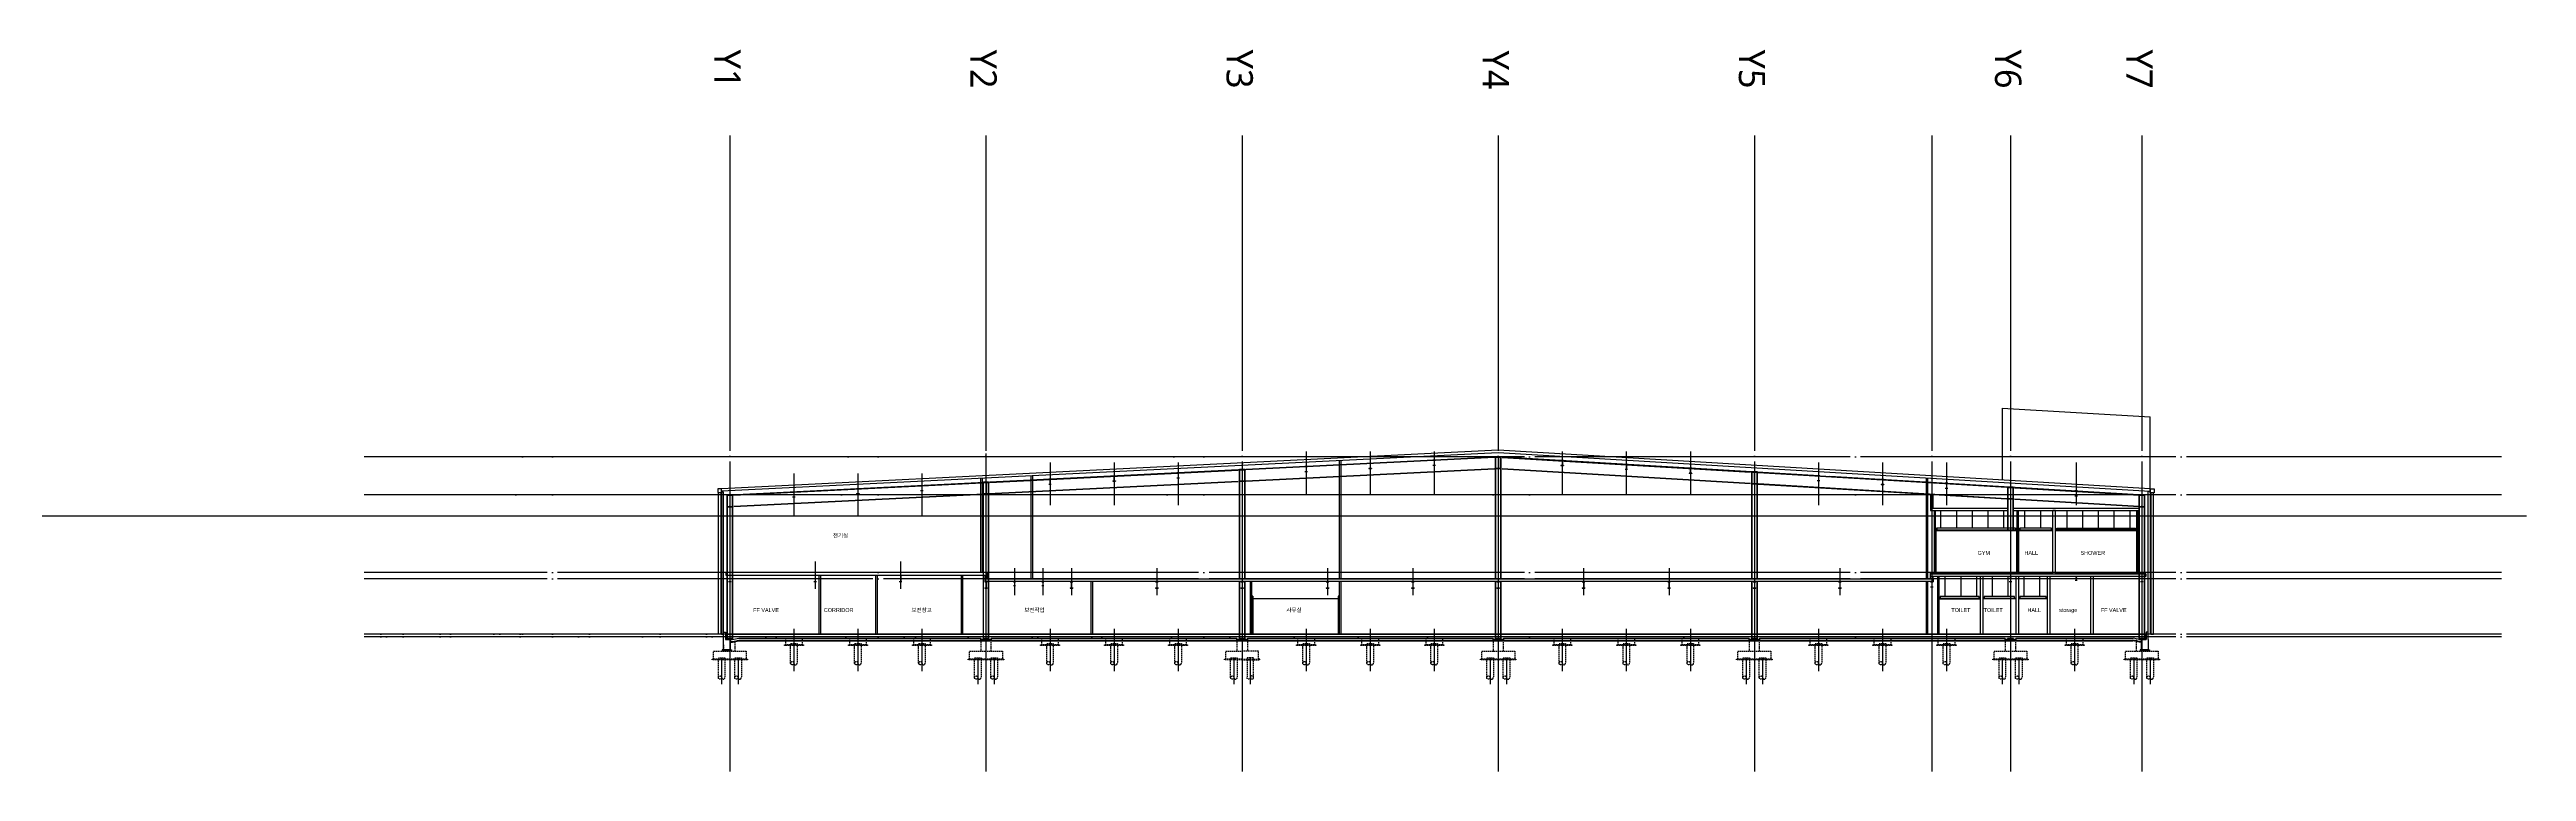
# Model space of a CAD drawing. Header units: millimetres. Extents: x 5349504 to 6791112, y -2212455 to -2153443.
# Drawn here: x 6602543 to 6791112, y -2208365 to -2153443 of the extents above; entities that cross this region are included whole.
import ezdxf
from ezdxf.enums import TextEntityAlignment as Align

# ---------------------------------------------------------------- set-up
doc = ezdxf.new("R2010")
doc.units = ezdxf.units.MM
doc.header["$LTSCALE"] = 400
doc.linetypes.add('CEN', pattern=[62, 60, -1, 0, -1])
doc.linetypes.add('HIDDEN', pattern=[0.375, 0.25, -0.125])
doc.layers.get('0').update_dxf_attribs({"lineweight": 9})
doc.layers.get('DEFPOINTS').update_dxf_attribs({"color": 140})
for name, color, linetype in [('3ELEV', 3, 'Continuous'), ('5ELEV', 5, 'Continuous'), ('8', 8, 'Continuous'), ('CEILING', 6, 'Continuous'), ('CEN', 1, 'CEN'), ('CONC', 2, 'Continuous'), ('DRAIN', 5, 'Continuous'), ('drywal', 7, 'Continuous'), ('FIN', 41, 'Continuous'), ('GRND', 8, 'Continuous'), ('HID_UG', 5, 'HIDDEN'), ('HOLD', 1, 'Continuous'), ('STEEL SECT', 4, 'Continuous'), ('WAL', 3, 'Continuous')]:
    doc.layers.add(name, color=color, linetype=linetype)
doc.layers.add('chk', color=40, linetype='HIDDEN', plot=False)
doc.styles.add('HUMAN', font='malgun.ttf')
doc.styles.get("Standard").update_dxf_attribs({"font": '현대하모니 L.ttf'})

# ---------------------------------------------------------------- blocks, each defined once
blk = doc.blocks.new('*U3')
for p, q in [((-100, 200), (100, 200)), ((-100, 200), (-100, 187)), ((-100, 187), (-20, 187)), ((-4, 171), (-4, -171)), ((4, 171), (4, -171)), ((20, 187), (100, 187)), ((100, 200), (100, 187)), ((-100, -187), (-100, -200)), ((-100, -187), (-20, -187)), ((-100, -200), (100, -200)), ((20, -187), (100, -187)), ((100, -187), (100, -200))]:
    blk.add_line(p, q)
for centre, start, end in [((-20, 171), 0, 90), ((20, 171), 90, 180), ((-20, -171), 270, 0), ((20, -171), 180, 270)]:
    blk.add_arc(centre, 16, start, end)
blk = doc.blocks.new('*U4')
for p, q in [((-75, 150), (75, 150)), ((-75, 150), (-75, 141)), ((-75, 141), (-16, 141)), ((-3, 128), (-3, -128)), ((3, 128), (3, -128)), ((16, 141), (75, 141)), ((75, 150), (75, 141)), ((-75, -141), (-75, -150)), ((-75, -141), (-16, -141)), ((-75, -150), (75, -150)), ((16, -141), (75, -141)), ((75, -141), (75, -150))]:
    blk.add_line(p, q)
for centre, start, end in [((-16, 128), 0, 90), ((16, 128), 90, 180), ((-16, -128), 270, 0), ((16, -128), 180, 270)]:
    blk.add_arc(centre, 13, start, end)
blk = doc.blocks.new('PHC500 EL')
at = {"layer": 'DEFPOINTS'}
blk.add_line((0, 100), (0, -1909), dxfattribs=at)
at = {"layer": 'HID_UG'}
blk.add_lwpolyline([(-250, -1400), (-250, 100), (250, 100), (250, -1400)], dxfattribs=at)
blk.add_circle((-125, -1400), 125, dxfattribs=at)
blk.add_arc((125, -1400), 125, 180, 0, dxfattribs=at)
blk = doc.blocks.new('*U153')
for p, q in [((-100, 250), (100, 250)), ((-100, 250), (-100, 234)), ((-100, 234), (-25, 234)), ((-5, 214), (-5, -214)), ((5, 214), (5, -214)), ((25, 234), (100, 234)), ((100, 250), (100, 234)), ((-100, -234), (-25, -234)), ((-100, -234), (-100, -250)), ((-100, -250), (100, -250)), ((25, -234), (100, -234)), ((100, -234), (100, -250))]:
    blk.add_line(p, q)
for centre, start, end in [((-25, 214), 0, 90), ((25, 214), 90, 180), ((-25, -214), 270, 0), ((25, -214), 180, 270)]:
    blk.add_arc(centre, 20, start, end)
blk = doc.blocks.new('*U154')
for p, q in [((-150, 450), (150, 450)), ((-150, 450), (-150, 422)), ((-150, 422), (-36, 422)), ((-8, 394), (-8, -394)), ((8, 394), (8, -394)), ((36, 422), (150, 422)), ((150, 450), (150, 422)), ((-150, -422), (-36, -422)), ((-150, -422), (-150, -450)), ((-150, -450), (150, -450)), ((36, -422), (150, -422)), ((150, -422), (150, -450))]:
    blk.add_line(p, q)
for centre, start, end in [((-36, 394), 0, 90), ((36, 394), 90, 180), ((-36, -394), 270, 0), ((36, -394), 180, 270)]:
    blk.add_arc(centre, 28, start, end)
blk = doc.blocks.new('*U155')
for p, q in [((-100, 200), (100, 200)), ((-100, 200), (-100, 187)), ((-100, 187), (-20, 187)), ((-4, 171), (-4, -171)), ((4, 171), (4, -171)), ((20, 187), (100, 187)), ((100, 200), (100, 187)), ((-100, -187), (-100, -200)), ((-100, -187), (-20, -187)), ((-100, -200), (100, -200)), ((20, -187), (100, -187)), ((100, -187), (100, -200))]:
    blk.add_line(p, q)
for centre, start, end in [((-20, 171), 0, 90), ((20, 171), 90, 180), ((-20, -171), 270, 0), ((20, -171), 180, 270)]:
    blk.add_arc(centre, 16, start, end)

msp = doc.modelspace()

# ---------------------------------------------------------------- linework, layer by layer
at = {"layer": '3ELEV'}
for p, q in [((6712835, -2183923), (6653710, -2186854)), ((6712835, -2184123), (6653710, -2187054)), ((6653710, -2187115), (6653710, -2186855)), ((6653710, -2187105), (6653710, -2186855)), ((6762310, -2197924), (6762310, -2187069)), ((6762460, -2187069), (6762310, -2187069)), ((6762460, -2187059), (6762460, -2186860)), ((6755060, -2193324), (6755060, -2188524)), ((6755260, -2188524), (6755060, -2188524)), ((6755260, -2193324), (6755260, -2188524)), ((6746285, -2193524), (6746285, -2197924)), ((6746385, -2193524), (6746385, -2197924)), ((6749535, -2193524), (6749535, -2197924)), ((6749735, -2193524), (6749735, -2197924)), ((6752235, -2193524), (6752235, -2197924)), ((6752435, -2193524), (6752435, -2197924)), ((6754635, -2193524), (6754635, -2197924)), ((6754835, -2193524), (6754835, -2197924)), ((6757935, -2193524), (6757935, -2197924)), ((6758135, -2193524), (6758135, -2197924))]:
    msp.add_line(p, q, dxfattribs=at)
for points in [[(6762460, -2186860), (6712835, -2183923)], [(6762460, -2187060), (6712835, -2184123)], [(6762460, -2186860), (6762460, -2197924), (6762310, -2197924)]]:
    msp.add_lwpolyline(points, dxfattribs=at)
msp.add_lwpolyline([(6653710, -2197924), (6653860, -2197924), (6653860, -2187115), (6653710, -2187115)], close=True, dxfattribs=at)
at = {"layer": '5ELEV'}
for p, q in [((6674129, -2186342), (6693041, -2185405)), ((6674129, -2186370), (6693041, -2185433)), ((6693629, -2185376), (6712541, -2184438)), ((6693629, -2185404), (6712541, -2184466)), ((6693629, -2186249), (6712541, -2185311)), ((6693629, -2186277), (6712541, -2185339)), ((6713129, -2184441), (6732041, -2185560)), ((6713129, -2184469), (6732041, -2185588)), ((6713129, -2185315), (6732041, -2186434)), ((6713129, -2185343), (6732041, -2186462)), ((6654629, -2187309), (6673541, -2186372)), ((6654629, -2187337), (6673541, -2186400)), ((6654629, -2188182), (6673635, -2187240)), ((6654629, -2188210), (6673635, -2187268)), ((6674035, -2187220), (6693041, -2186278)), ((6674035, -2187248), (6693041, -2186306)), ((6732629, -2185595), (6751541, -2186714)), ((6732629, -2185623), (6751541, -2186742)), ((6732629, -2186469), (6751541, -2187588)), ((6732629, -2186497), (6751541, -2187616)), ((6752129, -2186749), (6761635, -2187312)), ((6752129, -2186777), (6761635, -2187340)), ((6745735, -2188324), (6751635, -2188324)), ((6745735, -2188324), (6745735, -2188524)), ((6745735, -2188524), (6751635, -2188524)), ((6752035, -2188324), (6761635, -2188324)), ((6752035, -2188524), (6761635, -2188524)), ((6752129, -2187623), (6761635, -2188185)), ((6752129, -2187651), (6761635, -2188213))]:
    msp.add_line(p, q, dxfattribs=at)
for points in [[(6693135, -2193724), (6693135, -2185370), (6693535, -2185370), (6693535, -2193724)], [(6693156, -2193724), (6693156, -2185370), (6693514, -2185370), (6693514, -2193724)], [(6712635, -2193724), (6712635, -2184404), (6713035, -2184404), (6713035, -2193724)], [(6712656, -2193724), (6712656, -2184404), (6713014, -2184404), (6713014, -2193724)], [(6732135, -2193724), (6732135, -2185558), (6732535, -2185558), (6732535, -2193724)], [(6732156, -2193724), (6732156, -2185558), (6732514, -2185558), (6732514, -2193724)], [(6745735, -2187272), (6745735, -2188324), (6745935, -2188324), (6745935, -2187284)], [(6751635, -2190004), (6751635, -2186712), (6752035, -2186712), (6752035, -2190004)], [(6751656, -2190004), (6751656, -2186712), (6752014, -2186712), (6752014, -2190004)], [(6693535, -2193924), (6693535, -2198264), (6693135, -2198264), (6693135, -2193924)], [(6693514, -2193924), (6693514, -2198264), (6693156, -2198264), (6693156, -2193924)], [(6713035, -2193924), (6713035, -2198264), (6712635, -2198264), (6712635, -2193924)], [(6713014, -2193924), (6713014, -2198264), (6712656, -2198264), (6712656, -2193924)], [(6732535, -2193924), (6732535, -2198264), (6732135, -2198264), (6732135, -2193924)], [(6732514, -2193924), (6732514, -2198264), (6732156, -2198264), (6732156, -2193924)]]:
    msp.add_lwpolyline(points, dxfattribs=at)
for points in [[(6654535, -2198264), (6654135, -2198264), (6654135, -2187294), (6654535, -2187294)], [(6654514, -2198264), (6654156, -2198264), (6654156, -2187294), (6654514, -2187294)], [(6674035, -2198264), (6673635, -2198264), (6673635, -2186337), (6674035, -2186337)], [(6674014, -2198264), (6673656, -2198264), (6673656, -2186337), (6674014, -2186337)], [(6762035, -2198264), (6761635, -2198264), (6761635, -2187304), (6762035, -2187304)], [(6762014, -2198264), (6761656, -2198264), (6761656, -2187304), (6762014, -2187304)], [(6654110, -2198294), (6654560, -2198294), (6654560, -2198264), (6654110, -2198264)], [(6673610, -2198294), (6674060, -2198294), (6674060, -2198264), (6673610, -2198264)], [(6693110, -2198294), (6693560, -2198294), (6693560, -2198264), (6693110, -2198264)], [(6712610, -2198294), (6713060, -2198294), (6713060, -2198264), (6712610, -2198264)], [(6732110, -2198294), (6732560, -2198294), (6732560, -2198264), (6732110, -2198264)], [(6751610, -2198294), (6752060, -2198294), (6752060, -2198264), (6751610, -2198264)], [(6761610, -2198294), (6762060, -2198294), (6762060, -2198264), (6761610, -2198264)]]:
    msp.add_lwpolyline(points, close=True, dxfattribs=at)
at = {"layer": '8'}
for p, q in [((6751210, -2180717), (6751210, -2186194)), ((6751210, -2180717), (6762460, -2181383)), ((6762460, -2186860), (6762460, -2181383))]:
    msp.add_line(p, q, dxfattribs=at)
at = {"layer": 'CEILING'}
for p, q in [((6746535, -2189894), (6746535, -2188524)), ((6747735, -2189894), (6747735, -2188524)), ((6748935, -2189894), (6748935, -2188524)), ((6750135, -2189894), (6750135, -2188524)), ((6751335, -2189894), (6751335, -2188524)), ((6752935, -2189894), (6752935, -2188524)), ((6754135, -2189894), (6754135, -2188524)), ((6756135, -2189894), (6756135, -2188524)), ((6757335, -2189894), (6757335, -2188524)), ((6758535, -2189894), (6758535, -2188524)), ((6759735, -2189894), (6759735, -2188524)), ((6760935, -2189894), (6760935, -2188524)), ((6746135, -2190004), (6752305, -2190004)), ((6746135, -2190024), (6752305, -2190024)), ((6752455, -2190004), (6755060, -2190004)), ((6752455, -2190024), (6755060, -2190024)), ((6755260, -2190004), (6761442, -2190004)), ((6755260, -2190024), (6761442, -2190024)), ((6746865, -2195094), (6746865, -2193524)), ((6748065, -2195094), (6748065, -2193524)), ((6749265, -2195094), (6749265, -2193524)), ((6750465, -2195094), (6750465, -2193524)), ((6751665, -2195094), (6751665, -2193524)), ((6752865, -2195094), (6752865, -2193524)), ((6754065, -2195094), (6754065, -2193524)), ((6746385, -2195204), (6749535, -2195204)), ((6746385, -2195224), (6749535, -2195224))]:
    msp.add_line(p, q, dxfattribs=at)
for points in [[(6746235, -2189974), (6752205, -2189974), (6752205, -2189849), (6746235, -2189849)], [(6752555, -2189974), (6754960, -2189974), (6754960, -2189849), (6752555, -2189849)], [(6761342, -2189974), (6755360, -2189974), (6755360, -2189849), (6761342, -2189849)], [(6746485, -2195174), (6749435, -2195174), (6749435, -2195049), (6746485, -2195049)], [(6749835, -2195174), (6752135, -2195174), (6752135, -2195049), (6749835, -2195049)], [(6752535, -2195174), (6754535, -2195174), (6754535, -2195049), (6752535, -2195049)]]:
    msp.add_lwpolyline(points, close=True, dxfattribs=at)
for points in [[(6700635, -2195224), (6694160, -2195224)], [(6752235, -2195212), (6749735, -2195212)], [(6752235, -2195224), (6749735, -2195224)], [(6754635, -2195212), (6752435, -2195212)], [(6754635, -2195224), (6752435, -2195224)]]:
    msp.add_lwpolyline(points, dxfattribs=at)
at = {"layer": 'CEN'}
for p, q in [((6654335, -2159975), (6654335, -2208365)), ((6673835, -2159975), (6673835, -2208365)), ((6693335, -2159975), (6693335, -2208365)), ((6712835, -2159975), (6712835, -2208365)), ((6732335, -2159975), (6732335, -2208365)), ((6745835, -2159975), (6745835, -2208365)), ((6751835, -2159975), (6751835, -2208365)), ((6761835, -2159975), (6761835, -2208365)), ((6789223, -2184424), (6626506, -2184424)), ((6712541, -2184424), (6626506, -2184424)), ((6678710, -2184860), (6678710, -2188098)), ((6683585, -2184860), (6683585, -2188098)), ((6688460, -2184860), (6688460, -2188098)), ((6698210, -2184027), (6698210, -2187265)), ((6703085, -2184027), (6703085, -2187265)), ((6707960, -2184027), (6707960, -2187265)), ((6717710, -2184027), (6717710, -2187265)), ((6722585, -2184027), (6722585, -2187265)), ((6727460, -2184027), (6727460, -2187265)), ((6737210, -2184860), (6737210, -2188098)), ((6742085, -2184860), (6742085, -2188098)), ((6746960, -2184860), (6746960, -2188098)), ((6756835, -2184860), (6756835, -2188098)), ((6789223, -2187324), (6626506, -2187324)), ((6761635, -2187324), (6626506, -2187324)), ((6761635, -2187324), (6626506, -2187324)), ((6659210, -2185693), (6659210, -2188932)), ((6664085, -2185693), (6664085, -2188932)), ((6668960, -2185693), (6668960, -2188932)), ((6660835, -2192394), (6660835, -2194464)), ((6667335, -2192394), (6667335, -2194464)), ((6673835, -2192894), (6673835, -2194964)), ((6676002, -2192894), (6676002, -2194964)), ((6678169, -2192894), (6678169, -2194964)), ((6680335, -2192894), (6680335, -2194964)), ((6686835, -2192894), (6686835, -2194964)), ((6699835, -2192894), (6699835, -2194964)), ((6706335, -2192894), (6706335, -2194964)), ((6719335, -2192894), (6719335, -2194964)), ((6725835, -2192894), (6725835, -2194964)), ((6738835, -2192894), (6738835, -2194964)), ((6789223, -2193224), (6626506, -2193224)), ((6789223, -2193724), (6626506, -2193724)), ((6789223, -2197924), (6626506, -2197924)), ((6706285, -2197924), (6626506, -2197924)), ((6762140, -2197924), (6626506, -2197924)), ((6735629, -2197924), (6626506, -2197924)), ((6735165, -2197924), (6626506, -2197924)), ((6706285, -2197924), (6626506, -2197924)), ((6751360, -2197924), (6626506, -2197924)), ((6735629, -2197924), (6626506, -2197924)), ((6735165, -2197924), (6626506, -2197924)), ((6706285, -2197924), (6626506, -2197924)), ((6731860, -2197924), (6626506, -2197924)), ((6706285, -2197924), (6626506, -2197924)), ((6712360, -2197924), (6626506, -2197924)), ((6706285, -2197924), (6626506, -2197924)), ((6692860, -2197924), (6626506, -2197924)), ((6673435, -2197924), (6626506, -2197924)), ((6653860, -2197924), (6626506, -2197924)), ((6789223, -2198124), (6626506, -2198124)), ((6721685, -2198124), (6626506, -2198124)), ((6716810, -2198124), (6626506, -2198124)), ((6702185, -2198124), (6626506, -2198124)), ((6687560, -2198124), (6626506, -2198124)), ((6706285, -2198124), (6626506, -2198124)), ((6702185, -2198124), (6626506, -2198124)), ((6687560, -2198124), (6626506, -2198124)), ((6721685, -2198124), (6626506, -2198124)), ((6716810, -2198124), (6626506, -2198124)), ((6702185, -2198124), (6626506, -2198124)), ((6687560, -2198124), (6626506, -2198124)), ((6721685, -2198124), (6626506, -2198124)), ((6716810, -2198124), (6626506, -2198124)), ((6702185, -2198124), (6626506, -2198124)), ((6687560, -2198124), (6626506, -2198124)), ((6721685, -2198124), (6626506, -2198124)), ((6716810, -2198124), (6626506, -2198124)), ((6702185, -2198124), (6626506, -2198124)), ((6687560, -2198124), (6626506, -2198124)), ((6706285, -2198124), (6626506, -2198124)), ((6702185, -2198124), (6626506, -2198124)), ((6687560, -2198124), (6626506, -2198124)), ((6751360, -2198124), (6626506, -2198124)), ((6721685, -2198124), (6626506, -2198124)), ((6716810, -2198124), (6626506, -2198124)), ((6702185, -2198124), (6626506, -2198124)), ((6687560, -2198124), (6626506, -2198124)), ((6721685, -2198124), (6626506, -2198124)), ((6716810, -2198124), (6626506, -2198124)), ((6702185, -2198124), (6626506, -2198124)), ((6687560, -2198124), (6626506, -2198124)), ((6721685, -2198124), (6626506, -2198124)), ((6716810, -2198124), (6626506, -2198124)), ((6702185, -2198124), (6626506, -2198124)), ((6687560, -2198124), (6626506, -2198124)), ((6706285, -2198124), (6626506, -2198124)), ((6702185, -2198124), (6626506, -2198124)), ((6687560, -2198124), (6626506, -2198124)), ((6731860, -2198124), (6626506, -2198124)), ((6721685, -2198124), (6626506, -2198124)), ((6716810, -2198124), (6626506, -2198124)), ((6702185, -2198124), (6626506, -2198124)), ((6687560, -2198124), (6626506, -2198124)), ((6706285, -2198124), (6626506, -2198124)), ((6702185, -2198124), (6626506, -2198124)), ((6687560, -2198124), (6626506, -2198124)), ((6712360, -2198124), (6626506, -2198124)), ((6702185, -2198124), (6626506, -2198124)), ((6687560, -2198124), (6626506, -2198124)), ((6706285, -2198124), (6626506, -2198124)), ((6702185, -2198124), (6626506, -2198124)), ((6687560, -2198124), (6626506, -2198124)), ((6692860, -2198124), (6626506, -2198124)), ((6687560, -2198124), (6626506, -2198124)), ((6673435, -2198124), (6626506, -2198124)), ((6653860, -2198124), (6626506, -2198124)), ((6659210, -2197507), (6659210, -2200746)), ((6664085, -2197507), (6664085, -2200746)), ((6668960, -2197507), (6668960, -2200746)), ((6678710, -2197507), (6678710, -2200746)), ((6683585, -2197507), (6683585, -2200746)), ((6688460, -2197507), (6688460, -2200746)), ((6698210, -2197507), (6698210, -2200746)), ((6703085, -2197507), (6703085, -2200746)), ((6707960, -2197507), (6707960, -2200746)), ((6717710, -2197507), (6717710, -2200746)), ((6722585, -2197507), (6722585, -2200746)), ((6727460, -2197507), (6727460, -2200746)), ((6737210, -2197507), (6737210, -2200746)), ((6742085, -2197507), (6742085, -2200746)), ((6746960, -2197507), (6746960, -2200746)), ((6751835, -2196924), (6751835, -2208365)), ((6756710, -2197507), (6756710, -2200746))]:
    msp.add_line(p, q, dxfattribs=at)
for points in [[(6654335, -2187324), (6712835, -2184424)], [(6762035, -2187335), (6712835, -2184424)]]:
    msp.add_lwpolyline(points, dxfattribs=at)
at = {"layer": 'chk'}
msp.add_line((6745410, -2197924), (6745535, -2197924), dxfattribs=at)
at = {"layer": 'CONC'}
for p, q in [((6745735, -2193724), (6745735, -2193524)), ((6745935, -2193724), (6745935, -2193524)), ((6654030, -2197924), (6762140, -2197924))]:
    msp.add_line(p, q, dxfattribs=at)
for points in [[(6673935, -2193224), (6654041, -2193224), (6654041, -2193424), (6673735, -2193424)], [(6673735, -2193424), (6673735, -2193924)], [(6673935, -2193224), (6673935, -2193724)], [(6673935, -2193724), (6745935, -2193724), (6745935, -2193924), (6673935, -2193924)], [(6653860, -2198324), (6653860, -2197774), (6654010, -2197774), (6654010, -2198324)], [(6654010, -2198324), (6654360, -2198324), (6654360, -2199124), (6653860, -2199124), (6653860, -2198324)], [(6654030, -2197924), (6654030, -2198324), (6654510, -2198324), (6655010, -2198224)], [(6655010, -2198224), (6673435, -2198224)], [(6674235, -2198224), (6674235, -2198324), (6673435, -2198324), (6673435, -2198224)], [(6674235, -2198224), (6692935, -2198224)], [(6693735, -2198224), (6693735, -2198324), (6692935, -2198324), (6692935, -2198224)], [(6693735, -2198224), (6712435, -2198224)], [(6713235, -2198224), (6713235, -2198324), (6712435, -2198324), (6712435, -2198224)], [(6713235, -2198224), (6731935, -2198224)], [(6732735, -2198224), (6732735, -2198324), (6731935, -2198324), (6731935, -2198224)], [(6732735, -2198224), (6751435, -2198224)], [(6752235, -2198224), (6752235, -2198324), (6751435, -2198324), (6751435, -2198224)], [(6752235, -2198224), (6761160, -2198224)], [(6762140, -2197924), (6762140, -2198324), (6761660, -2198324), (6761160, -2198224)], [(6762310, -2198324), (6762310, -2199124), (6761810, -2199124), (6761810, -2198324), (6762160, -2198324)], [(6762310, -2198324), (6762310, -2197774), (6762160, -2197774), (6762160, -2198324)]]:
    msp.add_lwpolyline(points, dxfattribs=at)
msp.add_lwpolyline([(6745735, -2193324), (6762129, -2193324), (6762129, -2193524), (6745735, -2193524)], close=True, dxfattribs=at)
at = {"layer": 'DEFPOINTS'}
msp.add_line((5349504, -2188924), (6791112, -2188924), dxfattribs=at)
at = {"layer": 'DRAIN'}
for points in [[(6653710, -2186855), (6653410, -2186855), (6653410, -2187155), (6653710, -2187155)], [(6653460, -2187155), (6653660, -2187155), (6653660, -2197924), (6653460, -2197924)], [(6762460, -2186860), (6762760, -2186860), (6762760, -2187160), (6762460, -2187160)], [(6762710, -2187160), (6762510, -2187160), (6762510, -2197924), (6762710, -2197924)]]:
    msp.add_lwpolyline(points, close=True, dxfattribs=at)
at = {"layer": 'drywal'}
for p, q in [((6746035, -2193324), (6746035, -2188524)), ((6746110, -2193324), (6746110, -2188524)), ((6752330, -2193224), (6752330, -2188524)), ((6752430, -2193224), (6752430, -2188524)), ((6761460, -2193224), (6761460, -2188524)), ((6761535, -2193224), (6761535, -2188524)), ((6746110, -2189824), (6746135, -2189824)), ((6746135, -2189824), (6746135, -2193324)), ((6752305, -2193224), (6752305, -2189824)), ((6752305, -2189824), (6752455, -2189824)), ((6752455, -2193224), (6752455, -2189824)), ((6761442, -2193224), (6761442, -2189824)), ((6761442, -2189824), (6761460, -2189824)), ((6694160, -2195024), (6694160, -2197924)), ((6700635, -2195024), (6700635, -2197924))]:
    msp.add_line(p, q, dxfattribs=at)
for points in [[(6694160, -2195024), (6694060, -2195024)], [(6700735, -2195024), (6700635, -2195024)]]:
    msp.add_lwpolyline(points, dxfattribs=at)
at = {"layer": 'FIN'}
msp.add_line((6745735, -2193324), (6745735, -2193224), dxfattribs=at)
for points in [[(6745735, -2193224), (6755060, -2193224)], [(6755260, -2193224), (6762129, -2193224)]]:
    msp.add_lwpolyline(points, dxfattribs=at)
at = {"layer": 'GRND'}
for points in [[(6654360, -2198489), (6654527, -2198489), (6655027, -2198389)], [(6654360, -2198539), (6654532, -2198539), (6655032, -2198439)], [(6655027, -2198389), (6761144, -2198389)], [(6655032, -2198439), (6761139, -2198439)], [(6761810, -2198539), (6761639, -2198539), (6761139, -2198439)], [(6761810, -2198489), (6761644, -2198489), (6761144, -2198389)], [(6653860, -2199124), (6653760, -2199124), (6653760, -2199174), (6654460, -2199174)], [(6654360, -2199124), (6654460, -2199124), (6654460, -2199174)], [(6761810, -2199124), (6761710, -2199124), (6761710, -2199174), (6762410, -2199174)], [(6762310, -2199124), (6762410, -2199124), (6762410, -2199174)]]:
    msp.add_lwpolyline(points, dxfattribs=at)
at = {"layer": 'HID_UG'}
for points in [[(6654735, -2199224), (6654735, -2198539)], [(6673435, -2198324), (6673435, -2199224)], [(6674235, -2199224), (6674235, -2198324)], [(6692935, -2198324), (6692935, -2199224)], [(6693735, -2198324), (6693735, -2199224)], [(6712435, -2198324), (6712435, -2199224)], [(6713235, -2199224), (6713235, -2198324)], [(6731935, -2198324), (6731935, -2199224)], [(6732735, -2199224), (6732735, -2198324)], [(6751435, -2198324), (6751435, -2199224)], [(6752235, -2199224), (6752235, -2198324)], [(6761435, -2199224), (6761435, -2198279)], [(6655585, -2199824), (6655685, -2199824), (6655685, -2199874), (6652985, -2199874), (6652985, -2199824), (6653085, -2199824)], [(6653860, -2198724), (6653860, -2199224)], [(6659835, -2198724), (6659935, -2198724), (6659935, -2198774), (6658485, -2198774), (6658485, -2198724), (6658585, -2198724)], [(6664710, -2198724), (6664810, -2198724), (6664810, -2198774), (6663360, -2198774), (6663360, -2198724), (6663460, -2198724)], [(6669585, -2198724), (6669685, -2198724), (6669685, -2198774), (6668235, -2198774), (6668235, -2198724), (6668335, -2198724)], [(6675085, -2199824), (6675185, -2199824), (6675185, -2199874), (6672485, -2199874), (6672485, -2199824), (6672585, -2199824)], [(6679335, -2198724), (6679435, -2198724), (6679435, -2198774), (6677985, -2198774), (6677985, -2198724), (6678085, -2198724)], [(6684210, -2198724), (6684310, -2198724), (6684310, -2198774), (6682860, -2198774), (6682860, -2198724), (6682960, -2198724)], [(6689085, -2198724), (6689185, -2198724), (6689185, -2198774), (6687735, -2198774), (6687735, -2198724), (6687835, -2198724)], [(6693335, -2199874), (6691985, -2199874), (6691985, -2199824), (6692085, -2199824)], [(6693335, -2199824), (6692085, -2199824), (6692085, -2199224), (6693335, -2199224)], [(6693335, -2199824), (6694585, -2199824), (6694585, -2199224), (6693335, -2199224)], [(6693335, -2199874), (6694685, -2199874), (6694685, -2199824), (6694585, -2199824)], [(6698835, -2198724), (6698935, -2198724), (6698935, -2198774), (6697485, -2198774), (6697485, -2198724), (6697585, -2198724)], [(6703710, -2198724), (6703810, -2198724), (6703810, -2198774), (6702360, -2198774), (6702360, -2198724), (6702460, -2198724)], [(6708585, -2198724), (6708685, -2198724), (6708685, -2198774), (6707235, -2198774), (6707235, -2198724), (6707335, -2198724)], [(6714085, -2199824), (6714185, -2199824), (6714185, -2199874), (6711485, -2199874), (6711485, -2199824), (6711585, -2199824)], [(6718335, -2198724), (6718435, -2198724), (6718435, -2198774), (6716985, -2198774), (6716985, -2198724), (6717085, -2198724)], [(6723210, -2198724), (6723310, -2198724), (6723310, -2198774), (6721860, -2198774), (6721860, -2198724), (6721960, -2198724)], [(6728085, -2198724), (6728185, -2198724), (6728185, -2198774), (6726735, -2198774), (6726735, -2198724), (6726835, -2198724)], [(6733585, -2199824), (6733685, -2199824), (6733685, -2199874), (6730985, -2199874), (6730985, -2199824), (6731085, -2199824)], [(6737835, -2198724), (6737935, -2198724), (6737935, -2198774), (6736485, -2198774), (6736485, -2198724), (6736585, -2198724)], [(6742710, -2198724), (6742810, -2198724), (6742810, -2198774), (6741360, -2198774), (6741360, -2198724), (6741460, -2198724)], [(6747585, -2198724), (6747685, -2198724), (6747685, -2198774), (6746235, -2198774), (6746235, -2198724), (6746335, -2198724)], [(6753085, -2199824), (6753185, -2199824), (6753185, -2199874), (6750485, -2199874), (6750485, -2199824), (6750585, -2199824)], [(6757335, -2198724), (6757435, -2198724), (6757435, -2198774), (6755985, -2198774), (6755985, -2198724), (6756085, -2198724)], [(6763085, -2199824), (6763185, -2199824), (6763185, -2199874), (6760485, -2199874), (6760485, -2199824), (6760585, -2199824)], [(6762310, -2198724), (6762310, -2199224)]]:
    msp.add_lwpolyline(points, dxfattribs=at)
for points in [[(6658585, -2198224), (6659835, -2198224), (6659835, -2198724), (6658585, -2198724)], [(6663460, -2198224), (6664710, -2198224), (6664710, -2198724), (6663460, -2198724)], [(6668335, -2198224), (6669585, -2198224), (6669585, -2198724), (6668335, -2198724)], [(6678085, -2198224), (6679335, -2198224), (6679335, -2198724), (6678085, -2198724)], [(6682960, -2198224), (6684210, -2198224), (6684210, -2198724), (6682960, -2198724)], [(6687835, -2198224), (6689085, -2198224), (6689085, -2198724), (6687835, -2198724)], [(6697585, -2198224), (6698835, -2198224), (6698835, -2198724), (6697585, -2198724)], [(6702460, -2198224), (6703710, -2198224), (6703710, -2198724), (6702460, -2198724)], [(6707335, -2198224), (6708585, -2198224), (6708585, -2198724), (6707335, -2198724)], [(6717085, -2198224), (6718335, -2198224), (6718335, -2198724), (6717085, -2198724)], [(6721960, -2198224), (6723210, -2198224), (6723210, -2198724), (6721960, -2198724)], [(6726835, -2198224), (6728085, -2198224), (6728085, -2198724), (6726835, -2198724)], [(6736585, -2198224), (6737835, -2198224), (6737835, -2198724), (6736585, -2198724)], [(6741460, -2198224), (6742710, -2198224), (6742710, -2198724), (6741460, -2198724)], [(6746335, -2198224), (6747585, -2198224), (6747585, -2198724), (6746335, -2198724)], [(6756085, -2198224), (6757335, -2198224), (6757335, -2198724), (6756085, -2198724)], [(6653085, -2199224), (6655585, -2199224), (6655585, -2199824), (6653085, -2199824)], [(6672585, -2199224), (6675085, -2199224), (6675085, -2199824), (6672585, -2199824)], [(6711585, -2199224), (6714085, -2199224), (6714085, -2199824), (6711585, -2199824)], [(6731085, -2199224), (6733585, -2199224), (6733585, -2199824), (6731085, -2199824)], [(6750585, -2199224), (6753085, -2199224), (6753085, -2199824), (6750585, -2199824)], [(6760585, -2199224), (6763085, -2199224), (6763085, -2199824), (6760585, -2199824)]]:
    msp.add_lwpolyline(points, close=True, dxfattribs=at)
at = {"layer": 'HOLD'}
msp.add_line((6673835, -2184170), (6673835, -2205373), dxfattribs=at)
at = {"layer": 'WAL', "ltscale": 1000}
for p, q in [((6700735, -2184723), (6700735, -2193724)), ((6700860, -2184717), (6700860, -2193724)), ((6673410, -2186078), (6673410, -2193224)), ((6673535, -2186071), (6673535, -2193224)), ((6677273, -2193724), (6677273, -2185886)), ((6677398, -2193724), (6677398, -2185880)), ((6661110, -2193424), (6661110, -2197924)), ((6661235, -2193424), (6661235, -2197924)), ((6665435, -2193424), (6665435, -2197924)), ((6665560, -2193424), (6665560, -2197924)), ((6671935, -2193424), (6671935, -2197924)), ((6672060, -2193424), (6672060, -2197924)), ((6681810, -2193924), (6681810, -2197924)), ((6681935, -2193924), (6681935, -2197924)), ((6693935, -2193924), (6693935, -2197924)), ((6694060, -2193924), (6694060, -2197924)), ((6700735, -2193924), (6700735, -2197924)), ((6700860, -2193924), (6700860, -2197924))]:
    msp.add_line(p, q, dxfattribs=at)
for points in [[(6745410, -2186051), (6745410, -2193724)], [(6745535, -2193724), (6745535, -2186058)], [(6745410, -2193924), (6745410, -2197924)], [(6745535, -2197924), (6745535, -2193924)]]:
    msp.add_lwpolyline(points, dxfattribs=at)

# ---------------------------------------------------------------- block references
at = {"layer": 'HID_UG'}
for p in [(6659210, -2198724), (6664085, -2198724), (6668960, -2198724), (6678710, -2198724), (6683585, -2198724), (6688460, -2198724), (6698210, -2198724), (6703085, -2198724), (6707960, -2198724), (6717710, -2198724), (6722585, -2198724), (6727460, -2198724), (6737210, -2198724), (6742085, -2198724), (6746960, -2198724), (6756710, -2198724), (6653710, -2199824), (6654960, -2199824), (6673210, -2199824), (6674460, -2199824), (6692710, -2199824), (6712210, -2199824), (6713460, -2199824), (6731710, -2199824), (6732960, -2199824), (6751210, -2199824), (6752460, -2199824), (6761210, -2199824), (6762460, -2199824)]:
    msp.add_blockref('PHC500 EL', p, dxfattribs=at)
at = {"layer": 'HID_UG', "xscale": -1}
msp.add_blockref('PHC500 EL', (6693960, -2199824), dxfattribs=at)
at = {"layer": 'STEEL SECT'}
for name, p in [('*U154', (6693335, -2185840)), ('*U155', (6698210, -2185349)), ('*U155', (6703085, -2185107)), ('*U155', (6707960, -2184865)), ('*U154', (6712835, -2184874)), ('*U154', (6654335, -2187774)), ('*U155', (6659210, -2187282)), ('*U155', (6664085, -2187040)), ('*U155', (6668960, -2186799)), ('*U154', (6673835, -2186807)), ('*U155', (6678710, -2186315)), ('*U155', (6683585, -2186074)), ('*U155', (6688460, -2185832)), ('*U154', (6732335, -2186028)), ('*U154', (6751835, -2187182)), ('*U154', (6761835, -2187774)), ('*U153', (6654335, -2193674)), ('*U153', (6660835, -2193674)), ('*U153', (6667335, -2193674)), ('*U153', (6673835, -2194174)), ('*U4', (6676002, -2194074)), ('*U4', (6678169, -2194074)), ('*U153', (6680335, -2194174)), ('*U153', (6686835, -2194174)), ('*U153', (6693335, -2194174)), ('*U153', (6699835, -2194174)), ('*U153', (6706335, -2194174)), ('*U153', (6712835, -2194174)), ('*U153', (6719335, -2194174)), ('*U153', (6725835, -2194174)), ('*U153', (6732335, -2194174)), ('*U153', (6738835, -2194174)), ('*U3', (6745835, -2194124)), ('*U3', (6751835, -2193724)), ('*U4', (6756835, -2193674)), ('*U3', (6761835, -2193724))]:
    msp.add_blockref(name, p, dxfattribs=at)
at = {"layer": 'STEEL SECT', "xscale": -1}
for p in [(6717710, -2184912), (6722585, -2185201), (6727460, -2185489), (6737210, -2186066), (6742085, -2186355), (6746960, -2186643), (6756835, -2187228)]:
    msp.add_blockref('*U155', p, dxfattribs=at)

# ---------------------------------------------------------------- texts
at = {"layer": 'DEFPOINTS', "style": 'HUMAN'}
for s, p in [('Y1', (6653152, -2153443)), ('Y2', (6672652, -2153443)), ('Y3', (6692152, -2153443)), ('Y5', (6731152, -2153443)), ('Y6', (6750652, -2153443)), ('Y7', (6760652, -2153443)), ('Y4', (6711652, -2153518))]:
    msp.add_text(s, height=2000, rotation=270, dxfattribs=at).set_placement(p)
at = {"layer": 'DEFPOINTS'}
for s, p in [('전기실', (6662758, -2190410)), ('GYM', (6749799, -2191736)), ('HALL', (6753413, -2191736)), ('SHOWER', (6758098, -2191736)), ('FF VALVE', (6657092, -2196086)), ('CORRIDOR', (6662619, -2196086)), ('보전창고', (6668941, -2196086)), ('보전작업', (6677525, -2196086)), ('사무실', (6697287, -2196086)), ('TOILET', (6748055, -2196086)), ('TOILET', (6750515, -2196086)), ('HALL', (6753640, -2196086)), ('storage', (6756224, -2196086)), ('FF VALVE', (6759687, -2196086))]:
    msp.add_text(s, height=300, dxfattribs=at).set_placement(p, align=Align.MIDDLE_CENTER)

doc.saveas('drawing.dxf')
